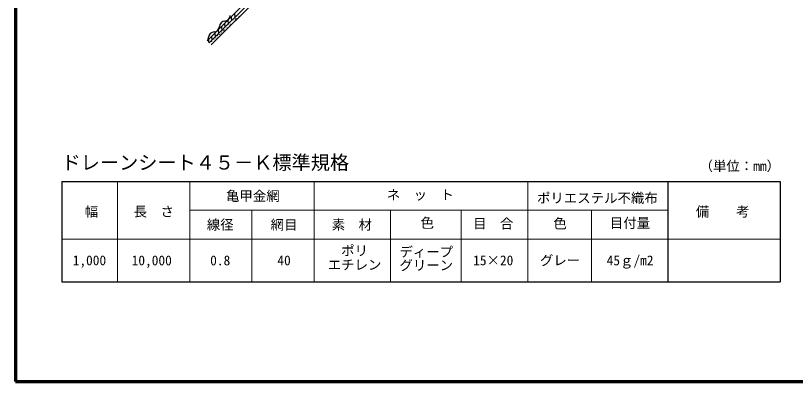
# Model space of a CAD drawing. Units: millimetres, scale not verified. Extents: x 200 to 8200, y 200 to 5824.
# Drawn here: x 200 to 4268, y 200 to 2106 of the extents above; entities that cross this region are included whole.
import ezdxf
from ezdxf.enums import TextEntityAlignment as Align

# ---------------------------------------------------------------- set-up
doc = ezdxf.new("R2010")
doc.units = ezdxf.units.MM
doc.header["$LTSCALE"] = 20
doc.layers.add('C-MTR', color=5, linetype='Continuous')
doc.layers.add('C-MTR-TXT', color=5, linetype='Continuous')
for name, color, linetype, lineweight in [('C-MTR-FRAM', 5, 'Continuous', 25), ('C-MTR-LINE', 5, 'Continuous', 13), ('C-STR', 1, 'Continuous', 25), ('C-TTL', 2, 'Continuous', 70)]:
    doc.layers.add(name, color=color, linetype=linetype, lineweight=lineweight)
doc.styles.add('ＭＳ ゴシック', font='')
doc.styles.get('ＭＳ ゴシック').set_extended_font_data('MS Gothic')

msp = doc.modelspace()

# ---------------------------------------------------------------- linework, layer by layer
at = {"layer": 'C-MTR-FRAM'}
for p, q in [((440.68, 1241.38), (440.68, 718.38)), ((440.68, 1241.38), (4187.96, 1241.38)), ((3603.02, 1241.38), (3603.02, 718.38)), ((4187.96, 1241.38), (4187.96, 718.38)), ((440.68, 718.38), (4187.96, 718.38))]:
    msp.add_line(p, q, dxfattribs=at)
at = {"layer": 'C-MTR-LINE'}
for p, q in [((732.38, 1241.38), (732.38, 718.38)), ((1108.3, 1241.38), (1108.3, 718.38)), ((1756.76, 1241.38), (1756.76, 718.38)), ((2872.71, 1241.38), (2872.71, 718.38)), ((1108.3, 1091.38), (3603.02, 1091.38)), ((1432.53, 1091.38), (1432.53, 718.38)), ((2156.52, 1091.38), (2156.52, 718.38)), ((2524.87, 1091.38), (2524.87, 718.38)), ((3203.79, 1091.38), (3203.79, 718.38)), ((440.68, 941.38), (4187.96, 941.38))]:
    msp.add_line(p, q, dxfattribs=at)
at = {"layer": 'C-STR', "color": 7}
for p, q in [((1198.92, 1973.82), (1832.13, 2607.04)), ((1209.53, 1963.22), (1842.74, 2596.43)), ((1220.14, 1952.61), (1853.35, 2585.83)), ((1341.42, 2116.33), (1343.13, 2096.82)), ((1307.48, 2082.38), (1309.19, 2062.88)), ((1324.45, 2099.36), (1326.16, 2079.85)), ((1273.54, 2048.44), (1275.25, 2028.94)), ((1290.51, 2065.41), (1292.22, 2045.91)), ((1222.63, 1997.53), (1224.34, 1978.03)), ((1239.6, 2014.5), (1241.31, 1995)), ((1256.57, 2031.47), (1258.28, 2011.97)), ((1205.66, 1980.56), (1206.95, 1965.79))]:
    msp.add_line(p, q, dxfattribs=at)
for centre in [(1336.81, 2085.36), (1338.12, 2078.06), (1346.38, 2090.65), (1346.38, 2082.76), (1353.75, 2091.74), (1355.82, 2103.27), (1365.71, 2102.09), (1285.9, 2034.45), (1295.46, 2039.73), (1302.84, 2040.83), (1304.91, 2052.36), (1309.64, 2060.76), (1314.46, 2057.3), (1314.8, 2051.18), (1322.17, 2060.16), (1335.49, 2071.16), (1254, 2001.45), (1258.72, 2009.85), (1263.55, 2006.39), (1263.89, 2000.26), (1271.25, 2009.24), (1273.33, 2020.78), (1278.05, 2029.18), (1284.58, 2020.25), (1287.21, 2027.15), (1295.47, 2031.85), (1220.34, 1958.33), (1222.41, 1969.86), (1233.66, 1969.33), (1234.99, 1983.54), (1236.29, 1976.24), (1244.55, 1988.82), (1244.56, 1980.94), (1251.93, 1989.92)]:
    msp.add_circle(centre, 0.3, dxfattribs=at)
at = {"layer": 'C-STR'}
for centre, start, end in [((1293.91, 2047.01), 93.88791, 176.11209), ((1289.78, 2107.7), 273.88791, 356.11209), ((1233.21, 2051.13), 273.88791, 356.11209), ((1237.34, 1990.44), 93.88791, 176.11209), ((1176.65, 1994.56), 317.04491, 356.11209)]:
    msp.add_arc(centre, 30.42, start, end, dxfattribs=at)
at = {"layer": 'C-TTL'}
msp.add_lwpolyline([(200, 200), (8200, 200), (8200, 5740), (200, 5740)], close=True, dxfattribs=at)

# ---------------------------------------------------------------- texts
at = {"layer": 'C-MTR', "style": 'ＭＳ ゴシック'}
msp.add_text('ドレーンシート４５－Ｋ標準規格', height=73.31, dxfattribs=at).set_placement((439.86, 1281.38), align=Align.BOTTOM_LEFT)
at = {"layer": 'C-MTR-TXT', "style": 'ＭＳ ゴシック'}
msp.add_text('（単位：mm）', height=51.32, dxfattribs=at).set_placement((3767.96, 1281.38), align=Align.BOTTOM_LEFT)
msp.add_text('亀甲金網', height=51.32, dxfattribs=at).set_placement((1297.66, 1165.95), align=Align.MIDDLE_LEFT)
for s, p in [('ネ\u3000ッ\u3000ト', (2311.37, 1131.38)), ('色', (2347.41, 984.52)), ('目付量', (3405.17, 984.52)), ('目\u3000合', (2691.73, 981.38)), ('色', (3040.36, 981.38)), ('ポリ', (1968.46, 840.38)), ('エチレン', (1968.46, 766.38))]:
    msp.add_text(s, height=51.32, dxfattribs=at).set_placement(p, align=Align.BOTTOM_CENTER)
for s, p in [('ポリエステル不織布', (3234.99, 1155.46)), ('幅', (595.85, 1084.8)), ('長\u3000さ', (920.96, 1084.8)), ('備\u3000\u3000考', (3888.64, 1084.8)), ('線径', (1267.44, 1016.17)), ('網目', (1600.43, 1016.17)), ('素\u3000材', (1954.26, 1016.17)), ('1,000', (585.05, 830.58)), ('10,000', (910.17, 830.22)), ('0.8', (1267.44, 830.22)), ('40', (1600.43, 830.22)), ('15×20', (2691.73, 830.58)), ('グレー', (3040.36, 830.58)), ('45ｇ/m2', (3405.65, 830.58))]:
    msp.add_text(s, height=51.32, dxfattribs=at).set_placement(p, align=Align.MIDDLE_CENTER)
for s, p in [('ディープ', (2202.22, 900.58)), ('グリーン', (2202.22, 830.58))]:
    msp.add_text(s, height=51.32, dxfattribs=at).set_placement(p, align=Align.TOP_LEFT)

doc.saveas('drawing.dxf')
